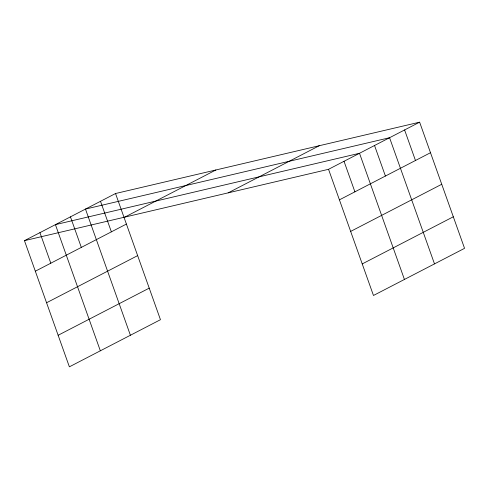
<?xml version="1.0" encoding="UTF-8"?>
<svg xmlns="http://www.w3.org/2000/svg" width="489" height="489" viewBox="0 0 489 489"><rect width="100%" height="100%" fill="white"/><g stroke="black" fill="none" stroke-linecap="round" stroke-linejoin="round"><path stroke-width="0.73" d="M115.532 193.522L160.459 319.696L69.377 366.829L24.45 240.661L115.532 193.522L419.623 122.171L464.55 248.339L373.468 295.478L328.541 169.304L419.623 122.171M124.799 217.116L215.881 169.976M35.324 271.206L126.406 224.066M228.192 192.855L319.274 145.716M46.565 302.758L137.641 255.625M58.142 335.271L149.224 288.137M339.415 199.848L430.497 152.715M350.656 231.407L441.738 184.274M362.233 263.919L453.315 216.786M24.45 240.661L328.541 169.304M404.592 129.946L415.473 160.49M434.495 263.895L389.568 137.727L85.477 209.078L130.404 335.246M374.537 145.502L385.411 176.046M404.434 279.451L359.507 153.283L55.416 224.634L100.343 350.802M344.024 161.291L354.904 191.835M100.502 201.303L111.382 231.847M70.447 216.859L81.321 247.397M39.933 232.648L50.807 263.192"/></g></svg>
